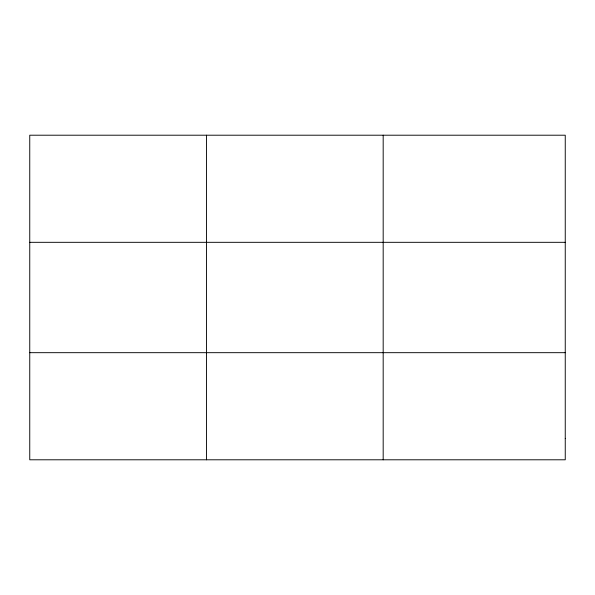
<?xml version="1.0" encoding="UTF-8"?>
<svg xmlns="http://www.w3.org/2000/svg" width="595" height="595" viewBox="0 0 595 595"><rect width="100%" height="100%" fill="white"/><g stroke="black" fill="none" stroke-linecap="round" stroke-linejoin="round"><path stroke-width="0.89" d="M206.465 135.206L206.465 459.794M383.18 135.206L383.18 459.794M29.75 242.321L565.25 242.321M29.75 352.679L565.25 352.679M565.25 438.374L565.25 459.794L29.75 459.794L29.75 135.206L565.25 135.206L565.25 438.374"/></g></svg>
